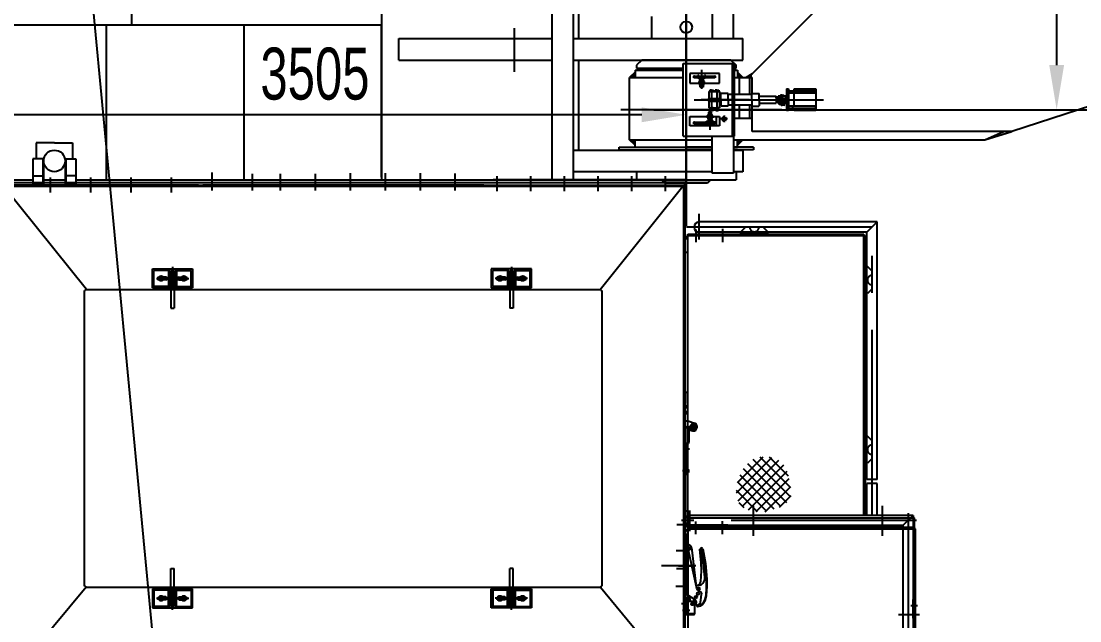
# Model space of a CAD drawing. Header units: millimetres. Extents: x 0 to 29400, y 0 to 20790.
# Drawn here: x 15838 to 20836, y 7816 to 10644 of the extents above; entities that cross this region are included whole.
import ezdxf

# ---------------------------------------------------------------- set-up
doc = ezdxf.new("R2010")
doc.units = ezdxf.units.MM
doc.header["$LTSCALE"] = 700
doc.linetypes.add('F', pattern=[0.75, 0.5, -0.25])
doc.linetypes.add('G', pattern=[2, 1.25, -0.25, 0.25, -0.25])
for name, color, linetype in [('01', 7, 'Continuous'), ('02', 1, 'Continuous'), ('04', 2, 'F'), ('05', 142, 'G'), ('08', 1, 'Continuous')]:
    doc.layers.add(name, color=color, linetype=linetype)
doc.styles.get("Standard").update_dxf_attribs({"font": 'FZYTK.TTF', "width": 0.707})
doc.dimstyles.new('INTE', dxfattribs={"dimscale": 70, "dimtxt": 3.5, "dimasz": 3, "dimexe": 3, "dimexo": 0, "dimgap": 1, "dimtad": 1, "dimdec": 0, "dimdsep": 46, "dimtxsty": 'Standard', "dimcen": 0, "dimclrd": 1, "dimclre": 1, "dimclrt": 3, "dimaunit": 1, "dimadec": 0, "dimazin": 0, "dimtfac": 1, "dimtdec": 0, "dimtmove": 0, "dimatfit": 0, "dimfxl": 1, "dimarcsym": 0})

# ---------------------------------------------------------------- blocks, each defined once
blk = doc.blocks.new('*U830')
at = {"layer": '01'}
for p, q in [((0, 10), (-9, 4.8)), ((-9, 4.8), (-9, 0)), ((-9, -4.8), (-9, 0)), ((9, 4.8), (0, 10)), ((9, 0), (9, 4.8)), ((9, 0), (9, -4.8)), ((0, -10), (-9, -4.8)), ((9, -4.8), (0, -10))]:
    blk.add_line(p, q, dxfattribs=at)
at = {"layer": '05'}
for p, q in [((-10.9, 0), (10.3, 0)), ((0, -11.8), (0, 11.4))]:
    blk.add_line(p, q, dxfattribs=at)
blk = doc.blocks.new('*U828')
at = {"layer": '01'}
for p, q in [((-8.4, 0), (-8.4, 8.9)), ((-8.4, 8.9), (0, 8.9)), ((-8.4, 5), (0, 5)), ((0, 8.9), (0, 0)), ((0, -8.9), (0, 0)), ((-8.4, 0), (-8.4, -8.9)), ((-8.4, -5), (0, -5)), ((-8.4, -8.9), (0, -8.9))]:
    blk.add_line(p, q, dxfattribs=at)
at = {"layer": '05'}
blk.add_line((-9.5, 0), (1.1, 0), dxfattribs=at)
blk = doc.blocks.new('*U829')
at = {"layer": '01'}
for p, q in [((-7.7, 2.6), (-7.7, 0)), ((0, 2.6), (-7.7, 2.6)), ((-7.7, 0), (0, 0)), ((0, 0), (-1.5, 2.6)), ((0, 2.6), (1.5, 0)), ((0, 2.6), (7.7, 2.6)), ((7.7, 0), (0, 0)), ((7.7, 2.6), (7.7, 0))]:
    blk.add_line(p, q, dxfattribs=at)
at = {"layer": '05'}
blk.add_line((0, 4.7), (0, -2.1), dxfattribs=at)
blk = doc.blocks.new('*U831')
at = {"layer": '01'}
for p, q in [((0, 5.5), (-5, 2.6)), ((-5, 2.6), (-5, 0)), ((-5, -2.6), (-5, 0)), ((5, 2.6), (0, 5.5)), ((5, 0), (5, 2.6)), ((5, 0), (5, -2.6)), ((0, -5.5), (-5, -2.6)), ((5, -2.6), (0, -5.5))]:
    blk.add_line(p, q, dxfattribs=at)
at = {"layer": '05'}
for p, q in [((-6.9, 0), (6.3, 0)), ((0, -7.3), (0, 6.9))]:
    blk.add_line(p, q, dxfattribs=at)
blk = doc.blocks.new('*D845')
at = {"layer": '08', "color": 1, "lineweight": -2}
for p, q in [((19736.4, 14137.2), (20936.2, 14137.2)), ((20726.2, 13927.2), (20726.2, 10436.7)), ((18825.2, 10226.7), (20936.2, 10226.7))]:
    blk.add_line(p, q, dxfattribs=at)
at = {"layer": '08', "color": 1}
for points in [[(20691.2, 13927.2), (20761.2, 13927.2), (20726.2, 14137.2)], [(20691.2, 10436.7), (20761.2, 10436.7), (20726.2, 10226.7)]]:
    blk.add_solid(points, dxfattribs=at)
at = {"layer": 'DEFPOINTS', "color": 0}
for p in [(19736.4, 14137.2), (18825.2, 10226.7), (20726.2, 10226.7)]:
    blk.add_point(p, dxfattribs=at)
at = {"layer": '08', "color": 3, "insert": (20533.7, 12513.1), "char_height": 245, "attachment_point": 5, "rotation": 90}
blk.add_mtext('3910', dxfattribs=at)
blk = doc.blocks.new('*D847')
at = {"layer": '08', "color": 1, "lineweight": -2}
for p, q in [((19345.3, 16881), (25222.2, 16881)), ((25012.2, 7693), (25012.2, 16671)), ((14962.6, 7483), (25222.2, 7483))]:
    blk.add_line(p, q, dxfattribs=at)
at = {"layer": '08', "color": 1}
for points in [[(24977.2, 16671), (25047.2, 16671), (25012.2, 16881)], [(24977.2, 7693), (25047.2, 7693), (25012.2, 7483)]]:
    blk.add_solid(points, dxfattribs=at)
at = {"layer": 'DEFPOINTS', "color": 0}
for p in [(19345.3, 16881), (25012.2, 16881), (14962.6, 7483)]:
    blk.add_point(p, dxfattribs=at)
at = {"layer": '08', "color": 3, "insert": (24783.7, 12182), "char_height": 245, "attachment_point": 5, "rotation": 90}
blk.add_mtext('{\\fArial|b0|i0|c204|p34;Внешняя сторона кузова\\Fisocp,intecad|c134;9398}', dxfattribs=at)
blk = doc.blocks.new('*D852')
at = {"layer": '08', "color": 1, "lineweight": -2}
for p, q in [((18977.6, 11384.1), (18977.6, 9992.7)), ((15472.6, 10365.4), (15472.6, 9992.7)), ((18767.6, 10202.7), (15682.6, 10202.7))]:
    blk.add_line(p, q, dxfattribs=at)
at = {"layer": '08', "color": 1}
for points in [[(15682.6, 10237.7), (15682.6, 10167.7), (15472.6, 10202.7)], [(18767.6, 10237.7), (18767.6, 10167.7), (18977.6, 10202.7)]]:
    blk.add_solid(points, dxfattribs=at)
at = {"layer": 'DEFPOINTS', "color": 0}
for p in [(18977.6, 11384.1), (15472.6, 10365.4), (15472.6, 10202.7)]:
    blk.add_point(p, dxfattribs=at)
at = {"layer": '08', "color": 3, "insert": (17225.1, 10395.2), "char_height": 245, "attachment_point": 5}
blk.add_mtext('3505', dxfattribs=at)
blk = doc.blocks.new('*D854')
at = {"layer": '08', "color": 1, "lineweight": -2}
for p, q in [((19030.9, 18159.3), (25718.1, 18159.3)), ((25508.1, 17949.3), (25508.1, 5239.7)), ((15649.9, 5029.7), (25718.1, 5029.7))]:
    blk.add_line(p, q, dxfattribs=at)
at = {"layer": '08', "color": 1}
for points in [[(25473.1, 17949.3), (25543.1, 17949.3), (25508.1, 18159.3)], [(25473.1, 5239.7), (25543.1, 5239.7), (25508.1, 5029.7)]]:
    blk.add_solid(points, dxfattribs=at)
at = {"layer": 'DEFPOINTS', "color": 0}
for p in [(19030.9, 18159.3), (15649.9, 5029.7), (25508.1, 5029.7)]:
    blk.add_point(p, dxfattribs=at)
at = {"layer": '08', "color": 3, "insert": (25315.6, 11594.5), "char_height": 245, "attachment_point": 5, "rotation": 90}
blk.add_mtext('13130', dxfattribs=at)
blk = doc.blocks.new('A$C78D047BC')
at = {"ltscale": 1.5}
for p, q in [((0, 33), (127, 33)), ((0, 33), (0, 22)), ((127, 33), (127, 22))]:
    blk.add_line(p, q, dxfattribs=at)
at = {"layer": '04', "color": 2, "linetype": 'F', "ltscale": 1.5}
for p, q in [((0, 28), (127, 28)), ((22, 0), (0, 22)), ((22, 0), (41.5, 0)), ((85.5, 0), (105, 0)), ((105, 0), (127, 22))]:
    blk.add_line(p, q, dxfattribs=at)
blk.add_arc((63.5, 0), 22, 0, 180, dxfattribs=at)

msp = doc.modelspace()

# ---------------------------------------------------------------- hatches: boundary and pattern name
at = {"layer": '01'}
for points in [[(18736.1, 10403.2), (18710.6, 10378.2), (18736.1, 10378.2)], [(19260.5, 10378.2), (19288.6, 10396.4), (19288.6, 10378.2)], [(20387.6, 10084.2), (20475.6, 10123.7), (20514.6, 10123.7)], [(18736.1, 10059.2), (18736.1, 10084.2), (18710.6, 10084.2)], [(19219.1, 10059.2), (19244.6, 10084.2), (19219.1, 10084.2)]]:
    msp.add_hatch(color=256, dxfattribs=at).paths.add_polyline_path(points)
at = {"layer": '01', "linetype": 'Continuous'}
for points in [[(19219.1, 10403.2), (19237.6, 10385.1), (19237.6, 10378.2), (19219.1, 10378.2)], [(19244.6, 10378.2), (19237.6, 10378.2), (19237.6, 10385.1)]]:
    msp.add_hatch(color=7, dxfattribs=at).paths.add_polyline_path(points)
at = {"layer": '02', "linetype": 'Continuous'}
h = msp.add_hatch(dxfattribs=at)
h.set_pattern_fill('ANSI37', color=1, scale=10, angle=90, style=0)
h.set_pattern_definition([(135, (20679.98, -2958.083), (-22.45064, -22.45064), []), (225, (20679.98, -2958.083), (22.45064, -22.45064), [])])
edge = h.paths.add_edge_path()
edge.add_spline(control_points=[(19338, 8327.1), (19298.1, 8332.3), (19174.4, 8348.5), (19243.1, 8619.4), (19444.5, 8582.2), (19465.4, 8475.8), (19484.8, 8382.1), (19414.3, 8349.6), (19370.2, 8334.7), (19347.1, 8329.2), (19338, 8327.1)], knot_values=[0, 0, 0, 0, 107.226623, 332.783515, 469.925804, 564.431844, 645.860592, 719.225168, 762.115824, 790.07632, 790.07632, 790.07632, 790.07632], degree=3, periodic=0)

# ---------------------------------------------------------------- linework, layer by layer
for p, q in [((18815.6, 10563), (18815.6, 10666.7)), ((17539, 10625), (17539, 9895)), ((18660.6, 10050.7), (18977.6, 10050.7)), ((19100.2, 10050.7), (18977.6, 10050.7)), ((19294.6, 10050.7), (19200.2, 10050.7)), ((19294.6, 10050.7), (19294.6, 10037.7)), ((18660.6, 10037.7), (18977.6, 10037.7)), ((19100.2, 10037.7), (18977.6, 10037.7)), ((19294.6, 10037.7), (19200.2, 10037.7)), ((16675.6, 9871), (15755.6, 9871)), ((18021.6, 9871), (16695.6, 9871)), ((18041.6, 9871), (18961.6, 9871)), ((18877.1, 9879.9), (18864.1, 9892.9)), ((18971.6, 9861), (18971.6, 8746)), ((19091.1, 9892.9), (19078.1, 9879.9)), ((18984.6, 9640), (19815.6, 9640)), ((18984.6, 9634), (19815.6, 9634)), ((18984.6, 9634), (19593.6, 9634)), ((19594.6, 9634), (19815.6, 9634)), ((19815.6, 9634), (19821.6, 9634)), ((19815.6, 9634), (19815.6, 8313)), ((19815.6, 8313), (19815.6, 9628)), ((19821.6, 9634), (19821.6, 8313)), ((16457.6, 9386.5), (16457.6, 9475.5)), ((16457.6, 9475.5), (16647.6, 9475.5)), ((16464.1, 9393), (16464.1, 9469)), ((16540.1, 9469), (16464.1, 9469)), ((16534.1, 9469), (16534.1, 9393)), ((16540.1, 9469), (16540.1, 9393)), ((16565.1, 9469), (16565.1, 9393)), ((16565.1, 9469), (16641.1, 9469)), ((16571.1, 9469), (16571.1, 9393)), ((16641.1, 9393), (16641.1, 9469)), ((16647.6, 9475.5), (16647.6, 9386.5)), ((18057.6, 9475.5), (18057.6, 9386.5)), ((18247.6, 9475.5), (18057.6, 9475.5)), ((18064.1, 9393), (18064.1, 9469)), ((18140.1, 9469), (18064.1, 9469)), ((18134.1, 9469), (18134.1, 9393)), ((18140.1, 9469), (18140.1, 9393)), ((18165.1, 9469), (18165.1, 9393)), ((18165.1, 9469), (18241.1, 9469)), ((18171.1, 9469), (18171.1, 9393)), ((18241.1, 9393), (18241.1, 9469)), ((18247.6, 9386.5), (18247.6, 9475.5)), ((16489, 9437.5), (16489.1, 9437.5)), ((16489, 9424.5), (16489.1, 9424.5)), ((16521.1, 9437.5), (16509.2, 9437.5)), ((16521.1, 9424.5), (16509.2, 9424.5)), ((16584.1, 9437.5), (16596, 9437.5)), ((16584.1, 9424.5), (16596, 9424.5)), ((16616.2, 9437.5), (16616.1, 9437.5)), ((16616.2, 9424.5), (16616.1, 9424.5)), ((18089, 9437.5), (18089.1, 9437.5)), ((18089, 9424.5), (18089.1, 9424.5)), ((18121.1, 9437.5), (18109.2, 9437.5)), ((18121.1, 9424.5), (18109.2, 9424.5)), ((18184.1, 9437.5), (18196, 9437.5)), ((18184.1, 9424.5), (18196, 9424.5)), ((18216.2, 9437.5), (18216.1, 9437.5)), ((18216.2, 9424.5), (18216.1, 9424.5)), ((16544.6, 9386.5), (16457.6, 9386.5)), ((16540.1, 9393), (16464.1, 9393)), ((16647.6, 9386.5), (16560.6, 9386.5)), ((16565.1, 9393), (16641.1, 9393)), ((18057.6, 9386.5), (18144.6, 9386.5)), ((18140.1, 9393), (18064.1, 9393)), ((18160.6, 9386.5), (18247.6, 9386.5)), ((18165.1, 9393), (18241.1, 9393)), ((19231.1, 8256), (19231.1, 8267)), ((19294.6, 8256), (19231.1, 8256)), ((19294.6, 8256), (19358.1, 8256)), ((19358.1, 8256), (19358.1, 8267)), ((19841.1, 8256), (19841.1, 8267)), ((19904.6, 8256), (19841.1, 8256)), ((19904.6, 8256), (19968.1, 8256)), ((19968.1, 8256), (19968.1, 8267)), ((16457.6, 7966.5), (16457.6, 7877.5)), ((16544.6, 7966.5), (16457.6, 7966.5)), ((16464.1, 7960), (16464.1, 7884)), ((16540.1, 7960), (16464.1, 7960)), ((16534.1, 7884), (16534.1, 7960)), ((16540.1, 7884), (16540.1, 7960)), ((16647.6, 7966.5), (16560.6, 7966.5)), ((16565.1, 7884), (16565.1, 7960)), ((16565.1, 7960), (16641.1, 7960)), ((16571.1, 7884), (16571.1, 7960)), ((16641.1, 7960), (16641.1, 7884)), ((16647.6, 7877.5), (16647.6, 7966.5)), ((18057.6, 7877.5), (18057.6, 7966.5)), ((18057.6, 7966.5), (18144.6, 7966.5)), ((18064.1, 7960), (18064.1, 7884)), ((18140.1, 7960), (18064.1, 7960)), ((18134.1, 7884), (18134.1, 7960)), ((18140.1, 7884), (18140.1, 7960)), ((18160.6, 7966.5), (18247.6, 7966.5)), ((18165.1, 7884), (18165.1, 7960)), ((18165.1, 7960), (18241.1, 7960)), ((18171.1, 7884), (18171.1, 7960)), ((18241.1, 7960), (18241.1, 7884)), ((18247.6, 7966.5), (18247.6, 7877.5)), ((16489, 7928.5), (16489.1, 7928.5)), ((16489, 7915.5), (16489.1, 7915.5)), ((16521.1, 7928.5), (16509.2, 7928.5)), ((16521.1, 7915.5), (16509.2, 7915.5)), ((16584.1, 7928.5), (16596, 7928.5)), ((16584.1, 7915.5), (16596, 7915.5)), ((16616.2, 7928.5), (16616.1, 7928.5)), ((16616.2, 7915.5), (16616.1, 7915.5)), ((18089, 7928.5), (18089.1, 7928.5)), ((18089, 7915.5), (18089.1, 7915.5)), ((18121.1, 7928.5), (18109.2, 7928.5)), ((18121.1, 7915.5), (18109.2, 7915.5)), ((18184.1, 7928.5), (18196, 7928.5)), ((18184.1, 7915.5), (18196, 7915.5)), ((18216.2, 7928.5), (18216.1, 7928.5)), ((18216.2, 7915.5), (18216.1, 7915.5)), ((16457.6, 7877.5), (16647.6, 7877.5)), ((16540.1, 7884), (16464.1, 7884)), ((16565.1, 7884), (16641.1, 7884)), ((18247.6, 7877.5), (18057.6, 7877.5)), ((18140.1, 7884), (18064.1, 7884)), ((18165.1, 7884), (18241.1, 7884))]:
    msp.add_line(p, q)
for centre, radius in [((18977.6, 10615.7), 27.5), ((16499.1, 9431), 12), ((16606.1, 9431), 12), ((18099.1, 9431), 12), ((18206.1, 9431), 12), ((16499.1, 7922), 12), ((16606.1, 7922), 12), ((18099.1, 7922), 12), ((18206.1, 7922), 12)]:
    msp.add_circle(centre, radius)
for centre, radius, start, end in [((18961.6, 9861), 10, 30, 90), ((16489.1, 9431), 6.5, 90, 270), ((16521.1, 9431), 6.5, 270, 90), ((16584.1, 9431), 6.5, 90, 270), ((16616.1, 9431), 6.5, 270, 90), ((18089.1, 9431), 6.5, 90, 270), ((18121.1, 9431), 6.5, 270, 90), ((18184.1, 9431), 6.5, 90, 270), ((18216.1, 9431), 6.5, 270, 90), ((16489.1, 7922), 6.5, 90, 270), ((16521.1, 7922), 6.5, 270, 90), ((16584.1, 7922), 6.5, 90, 270), ((16616.1, 7922), 6.5, 270, 90), ((18089.1, 7922), 6.5, 90, 270), ((18121.1, 7922), 6.5, 270, 90), ((18184.1, 7922), 6.5, 90, 270), ((18216.1, 7922), 6.5, 270, 90)]:
    msp.add_arc(centre, radius, start, end)
at = {"layer": '01'}
for p, q in [((16359, 13154.5), (16359, 10625)), ((17539, 11759.6), (17539, 10625)), ((16359, 11355), (16359, 10625)), ((18977.6, 10741), (18977.6, 10563)), ((18342.6, 10677), (18342.6, 9896)), ((18444.6, 10677), (18444.6, 9896)), ((18469.6, 10677), (18469.6, 10563)), ((19100.2, 10691.7), (19100.2, 10563)), ((19200.2, 10563), (19200.2, 10691.7)), ((16239, 10625), (16239, 9895)), ((16889, 10625), (16889, 9895)), ((17621.6, 10563), (18342.6, 10563)), ((17621.6, 10461), (17621.6, 10563)), ((18444.6, 10563), (19244.6, 10563)), ((19244.6, 10461), (19244.6, 10563)), ((17621.6, 10461), (18342.6, 10461)), ((18444.6, 10461), (19244.6, 10461)), ((18469.6, 10461), (18469.6, 10036)), ((18767.6, 10461), (18742.6, 10436)), ((19187.6, 10461), (18767.6, 10461)), ((18962.5, 10102.2), (18962.5, 10445.2)), ((18962.5, 10445.2), (19203.3, 10445.2)), ((19187.6, 10461), (19212.6, 10436)), ((19194.5, 10445.2), (19194.5, 10273.7)), ((18736.1, 10403.2), (18710.6, 10378.2)), ((18742.6, 10436), (18742.6, 10423)), ((18742.6, 10423), (18962.5, 10423)), ((18994, 10397.2), (18994, 10352.2)), ((19134, 10397.2), (18994, 10397.2)), ((19134, 10352.2), (19134, 10397.2)), ((19204.5, 10444.1), (19204.5, 10273.7)), ((19204.5, 10423), (19212.6, 10423)), ((19212.6, 10423), (19212.6, 10436)), ((19219.1, 10403.2), (19244.6, 10378.2)), ((19288.6, 10396.4), (19260.5, 10378.2)), ((18994, 10352.2), (19134, 10352.2)), ((19016, 10385.2), (19031.1, 10385.2)), ((19016, 10379.2), (19031.1, 10379.2)), ((19070.7, 10385.2), (19112, 10385.2)), ((19070.7, 10379.2), (19112, 10379.2)), ((19088.6, 10318.6), (19088.6, 10312.2)), ((19097.5, 10318.6), (19088.6, 10318.6)), ((19088.6, 10312.2), (19097.5, 10312.2)), ((19092.5, 10312.2), (19092.5, 10318.6)), ((19097.5, 10318.6), (19106.4, 10318.6)), ((19106.4, 10312.2), (19097.5, 10312.2)), ((19102.5, 10312.2), (19102.5, 10318.6)), ((19106.4, 10318.6), (19106.4, 10312.2)), ((19113.6, 10318.6), (19113.6, 10312.2)), ((19122.5, 10318.6), (19113.6, 10318.6)), ((19113.6, 10312.2), (19122.5, 10312.2)), ((19117.5, 10312.2), (19117.5, 10318.6)), ((19122.5, 10318.6), (19131.4, 10318.6)), ((19131.4, 10312.2), (19122.5, 10312.2)), ((19127.5, 10312.2), (19127.5, 10318.6)), ((19131.4, 10318.6), (19131.4, 10312.2)), ((19142.5, 10303.7), (19141.5, 10302.7)), ((19141.5, 10273.7), (19141.5, 10302.7)), ((19174.5, 10303.7), (19142.5, 10303.7)), ((19175.5, 10302.7), (19174.5, 10303.7)), ((19175.5, 10273.7), (19175.5, 10302.7)), ((19194.5, 10298.2), (19175.5, 10298.2)), ((19287.5, 10298.2), (19251.5, 10298.2)), ((19287.5, 10302.7), (19288.5, 10303.7)), ((19287.5, 10273.7), (19287.5, 10302.7)), ((19288.5, 10303.7), (19320.5, 10303.7)), ((19320.5, 10303.7), (19321.5, 10302.7)), ((19321.5, 10273.7), (19321.5, 10302.7)), ((19430.5, 10295.7), (19424.8, 10295.7)), ((19430.5, 10295.7), (19436.3, 10295.7)), ((19451, 10324.7), (19461, 10324.7)), ((19589.7, 10314.7), (19461, 10314.7)), ((19589.7, 10304.7), (19461, 10304.7)), ((19481, 10304.7), (19481, 10314.7)), ((19487.5, 10314.7), (19487.5, 10324.7)), ((19487.5, 10324.7), (19589.7, 10324.7)), ((19487.5, 10242.7), (19487.5, 10304.7)), ((19589.7, 10324.7), (19589.7, 10222.7)), ((19589.7, 10304.7), (19589.7, 10314.7)), ((19084.5, 10267.2), (19084.5, 10280.2)), ((19141.5, 10273.7), (19141.5, 10244.7)), ((19142.5, 10243.7), (19141.5, 10244.7)), ((19175.5, 10244.7), (19174.5, 10243.7)), ((19175.5, 10273.7), (19175.5, 10244.7)), ((19175.5, 10249.2), (19194.5, 10249.2)), ((19194.5, 10273.7), (19194.5, 10102.2)), ((19204.5, 10273.7), (19204.5, 10102.2)), ((19251.5, 10249.2), (19287.5, 10249.2)), ((19287.5, 10273.7), (19287.5, 10244.7)), ((19287.5, 10244.7), (19288.5, 10243.7)), ((19320.5, 10243.7), (19321.5, 10244.7)), ((19321.5, 10273.7), (19321.5, 10244.7)), ((19401.5, 10281.7), (19401.5, 10289.7)), ((19411.5, 10290.7), (19412, 10291.2)), ((19449.5, 10290.7), (19411.5, 10290.7)), ((19411.5, 10281.7), (19411.5, 10290.7)), ((19411.5, 10281.7), (19449.5, 10281.7)), ((19412, 10281.2), (19411.5, 10281.7)), ((19412, 10266.2), (19411.5, 10265.7)), ((19411.5, 10265.7), (19449.5, 10265.7)), ((19411.5, 10265.7), (19411.5, 10256.7)), ((19449.5, 10256.7), (19411.5, 10256.7)), ((19411.5, 10256.7), (19412, 10256.2)), ((19412, 10291.2), (19430.5, 10291.2)), ((19430.5, 10281.2), (19412, 10281.2)), ((19430.5, 10266.2), (19412, 10266.2)), ((19412, 10256.2), (19430.5, 10256.2)), ((19420.5, 10293.2), (19420.5, 10291.2)), ((19430.5, 10293.2), (19420.5, 10293.2)), ((19420.5, 10291.2), (19430.5, 10291.2)), ((19420.5, 10256.2), (19430.5, 10256.2)), ((19420.5, 10254.2), (19420.5, 10256.2)), ((19430.5, 10254.2), (19420.5, 10254.2)), ((19424.8, 10293.2), (19430.5, 10293.2)), ((19425.5, 10281.2), (19425.5, 10280.2)), ((19425.5, 10267.2), (19425.5, 10266.2)), ((19425.5, 10254.2), (19425.5, 10249.7)), ((19425.5, 10249.7), (19426.4, 10248.2)), ((19426.4, 10248.2), (19430.5, 10248.2)), ((19430.5, 10293.2), (19440.5, 10293.2)), ((19436.2, 10293.2), (19430.5, 10293.2)), ((19449, 10291.2), (19430.5, 10291.2)), ((19430.5, 10281.2), (19449, 10281.2)), ((19430.5, 10266.2), (19449, 10266.2)), ((19449, 10256.2), (19430.5, 10256.2)), ((19440.5, 10256.2), (19430.5, 10256.2)), ((19430.5, 10254.2), (19440.5, 10254.2)), ((19434.7, 10248.2), (19430.5, 10248.2)), ((19435.5, 10249.7), (19434.7, 10248.2)), ((19435.5, 10281.2), (19435.5, 10280.2)), ((19435.5, 10267.2), (19435.5, 10266.2)), ((19435.5, 10254.2), (19435.5, 10249.7)), ((19440.5, 10293.2), (19440.5, 10291.2)), ((19440.5, 10254.2), (19440.5, 10256.2)), ((19446.5, 10267.2), (19446.5, 10280.2)), ((19449.5, 10290.7), (19449, 10291.2)), ((19449, 10281.2), (19449.5, 10281.7)), ((19449, 10266.2), (19449.5, 10265.7)), ((19449.5, 10256.7), (19449, 10256.2)), ((19449.5, 10281.7), (19449.5, 10290.7)), ((19449.5, 10265.7), (19449.5, 10256.7)), ((18994, 10150.2), (18994, 10195.2)), ((18994, 10195.2), (19134, 10195.2)), ((19092.5, 10224.2), (19092.5, 10222.2)), ((19092.5, 10222.2), (19097.5, 10222.2)), ((19102.5, 10222.2), (19097.5, 10222.2)), ((19102.5, 10224.2), (19102.5, 10222.2)), ((19117.5, 10224.2), (19117.5, 10222.2)), ((19117.5, 10222.2), (19122.5, 10222.2)), ((19120.8, 10150.2), (19120.8, 10195.2)), ((19127.5, 10222.2), (19122.5, 10222.2)), ((19127.5, 10224.2), (19127.5, 10222.2)), ((19134, 10195.2), (19134, 10150.2)), ((19174.5, 10243.7), (19142.5, 10243.7)), ((19288.5, 10243.7), (19320.5, 10243.7)), ((19461, 10222.7), (19451, 10222.7)), ((19589.7, 10242.7), (19461, 10242.7)), ((19589.7, 10232.7), (19461, 10232.7)), ((19461, 10222.7), (19461, 10222.7)), ((19481, 10232.7), (19481, 10242.7)), ((19487.5, 10222.7), (19487.5, 10232.7)), ((19589.7, 10222.7), (19487.5, 10222.7)), ((19589.7, 10232.7), (19589.7, 10242.7)), ((19134, 10150.2), (18994, 10150.2)), ((19016, 10168.2), (19069.9, 10168.2)), ((19016, 10162.2), (19070, 10162.2)), ((19109.5, 10162.2), (19112, 10162.2)), ((19109.6, 10168.2), (19112, 10168.2)), ((18962.5, 10102.2), (19204.5, 10102.2)), ((19100.2, 9926.7), (19100.2, 10102.2)), ((19200.2, 10102.2), (19200.2, 9926.7)), ((20387.6, 10084.2), (20514.6, 10123.7)), ((20387.6, 10084.2), (20475.6, 10123.7)), ((18736.1, 10059.2), (18710.6, 10084.2)), ((19219.1, 10059.2), (19244.6, 10084.2)), ((15944, 9995), (15894, 9995)), ((16046, 9995), (16096, 9995)), ((18444.6, 10036), (19100.2, 10036)), ((19200.2, 10036), (19244.6, 10036)), ((19244.6, 10036), (19244.6, 9934)), ((15894, 9915), (15944, 9915)), ((16096, 9915), (16046, 9915)), ((19100.2, 9934), (18444.6, 9934)), ((18742.6, 9896), (19212.6, 9896)), ((18743, 9934), (18743, 9896)), ((18864.1, 9892.9), (18864.1, 9896)), ((19091.1, 9892.9), (19091.1, 9896)), ((19200.2, 9926.7), (19100.2, 9926.7)), ((19244.6, 9934), (19200.2, 9934)), ((19212.6, 9934), (19212.6, 9896)), ((15733.6, 9871), (18971.6, 9871)), ((15745.6, 9883), (18971.6, 9883)), ((16146.1, 9379), (15755.6, 9866)), ((15894, 9875), (15944, 9875)), ((16096, 9875), (16046, 9875)), ((18571.1, 9379), (18961.6, 9866)), ((19091.1, 9892.9), (18864.1, 9892.9)), ((19078.1, 9879.9), (18877.1, 9879.9)), ((18971.6, 9883), (18971.6, 7929)), ((18983.6, 9608), (18983.6, 9554)), ((19815.6, 9634), (19815.6, 9640)), ((16490.1, 9435.8), (16499.1, 9441)), ((16490.1, 9431), (16490.1, 9435.8)), ((16490.1, 9431), (16490.1, 9426.2)), ((16490.1, 9426.2), (16499.1, 9421)), ((16499.1, 9441), (16508.1, 9435.8)), ((16499.1, 9421), (16508.1, 9426.2)), ((16508.1, 9435.8), (16508.1, 9431)), ((16508.1, 9426.2), (16508.1, 9431)), ((16606.1, 9441), (16597.1, 9435.8)), ((16597.1, 9435.8), (16597.1, 9431)), ((16597.1, 9426.2), (16597.1, 9431)), ((16606.1, 9421), (16597.1, 9426.2)), ((16615.1, 9435.8), (16606.1, 9441)), ((16615.1, 9426.2), (16606.1, 9421)), ((16615.1, 9431), (16615.1, 9435.8)), ((16615.1, 9431), (16615.1, 9426.2)), ((18090.1, 9435.8), (18099.1, 9441)), ((18090.1, 9431), (18090.1, 9435.8)), ((18090.1, 9431), (18090.1, 9426.2)), ((18090.1, 9426.2), (18099.1, 9421)), ((18099.1, 9441), (18108.1, 9435.8)), ((18099.1, 9421), (18108.1, 9426.2)), ((18108.1, 9435.8), (18108.1, 9431)), ((18108.1, 9426.2), (18108.1, 9431)), ((18206.1, 9441), (18197.1, 9435.8)), ((18197.1, 9435.8), (18197.1, 9431)), ((18197.1, 9426.2), (18197.1, 9431)), ((18206.1, 9421), (18197.1, 9426.2)), ((18215.1, 9435.8), (18206.1, 9441)), ((18215.1, 9426.2), (18206.1, 9421)), ((18215.1, 9431), (18215.1, 9435.8)), ((18215.1, 9431), (18215.1, 9426.2)), ((16142.6, 9374), (16137.6, 9374)), ((16142.6, 9374), (16142.6, 9379)), ((18574.6, 9374), (18574.6, 9379)), ((18574.6, 9374), (18579.6, 9374)), ((18983.6, 8841), (18983.6, 8895)), ((18971.6, 8759.3), (18971.6, 8736.5)), ((18971.6, 8759.3), (18985.3, 8759.3)), ((18983.6, 8783), (18983.6, 8729)), ((18985.3, 8759.3), (19016.7, 8748.2)), ((18971.6, 8736.5), (18985.3, 8721.3)), ((18972.3, 8724.5), (18972.3, 7944.1)), ((18985.3, 8721.3), (18990.3, 8721.3)), ((18985.3, 8660.3), (18985.3, 8710.3)), ((18991.1, 8720.5), (18990.3, 8721.3)), ((18991.3, 8660.3), (18991.3, 8710.3)), ((19001.3, 8711.3), (18996, 8716.1)), ((18997.3, 8722.3), (18998.9, 8722.3)), ((19010.3, 8711.3), (19001.3, 8711.3)), ((18978, 8648.9), (18984, 8656.5)), ((18982.7, 8645.2), (18988.7, 8652.8)), ((18975.3, 8636.4), (18972.3, 8636.4)), ((18981.3, 8507.4), (18981.3, 8641.4)), ((18975.3, 8512.4), (18972.3, 8512.4)), ((18975.3, 8507.4), (18975.3, 8510.4)), ((18975.3, 8507.4), (18981.3, 8507.4)), ((18988.7, 8530.6), (18983.4, 8530.6)), ((18983.4, 8530.6), (18983.4, 8523.4)), ((18983.4, 8527.4), (18988.7, 8527.4)), ((18983.4, 8519.4), (18988.7, 8519.4)), ((18988.7, 8516.2), (18983.4, 8516.2)), ((18988.7, 8523.4), (18988.7, 8530.6)), ((18988.7, 8523.4), (18988.7, 8516.2)), ((18983.6, 8335.4), (18983.6, 8280)), ((18984.6, 8301), (18984.6, 8250)), ((18984.6, 8301), (20054.6, 8301)), ((20054.6, 7561), (20054.6, 8301)), ((18933.8, 8270.3), (18972.3, 8270.3)), ((20054.6, 8256), (18984.6, 8256)), ((18984.6, 8250), (20054.6, 8250)), ((18984.6, 8250), (18984.6, 7561)), ((20060.6, 8250), (20054.6, 8250)), ((20060.6, 7612), (20060.6, 8250)), ((18983.6, 8170.6), (18983.6, 8226.6)), ((18972.3, 8001.2), (18972.3, 8110.9)), ((18940.8, 8075.8), (19005, 8075.8)), ((16144.8, 7974), (15847.6, 7617)), ((16142.6, 7979), (16137.6, 7979)), ((16142.6, 7979.1), (16142.6, 7974)), ((18572.4, 7974), (18869.6, 7617)), ((18574.6, 7979), (18574.6, 7974)), ((18574.6, 7979), (18579.6, 7979)), ((16490.1, 7926.8), (16499.1, 7932)), ((16490.1, 7922), (16490.1, 7926.8)), ((16490.1, 7922), (16490.1, 7917.2)), ((16490.1, 7917.2), (16499.1, 7912)), ((16499.1, 7932), (16508.1, 7926.8)), ((16499.1, 7912), (16508.1, 7917.2)), ((16508.1, 7926.8), (16508.1, 7922)), ((16508.1, 7917.2), (16508.1, 7922)), ((16606.1, 7932), (16597.1, 7926.8)), ((16597.1, 7926.8), (16597.1, 7922)), ((16597.1, 7917.2), (16597.1, 7922)), ((16606.1, 7912), (16597.1, 7917.2)), ((16615.1, 7926.8), (16606.1, 7932)), ((16615.1, 7917.2), (16606.1, 7912)), ((16615.1, 7922), (16615.1, 7926.8)), ((16615.1, 7922), (16615.1, 7917.2)), ((18090.1, 7926.8), (18099.1, 7932)), ((18090.1, 7922), (18090.1, 7926.8)), ((18090.1, 7922), (18090.1, 7917.2)), ((18090.1, 7917.2), (18099.1, 7912)), ((18099.1, 7932), (18108.1, 7926.8)), ((18099.1, 7912), (18108.1, 7917.2)), ((18108.1, 7926.8), (18108.1, 7922)), ((18108.1, 7917.2), (18108.1, 7922)), ((18206.1, 7932), (18197.1, 7926.8)), ((18197.1, 7926.8), (18197.1, 7922)), ((18197.1, 7917.2), (18197.1, 7922)), ((18206.1, 7912), (18197.1, 7917.2)), ((18215.1, 7926.8), (18206.1, 7932)), ((18215.1, 7917.2), (18206.1, 7912)), ((18215.1, 7922), (18215.1, 7926.8)), ((18215.1, 7922), (18215.1, 7917.2)), ((18971.6, 7929), (18971.6, 6255)), ((18971.6, 7493), (18971.6, 7911.5)), ((18995.2, 7921.9), (18996.8, 7929.5)), ((20048.6, 7828), (20048.6, 7917)), ((20054.6, 7828), (20054.6, 7917)), ((19043.5, 7895.6), (19029.5, 7888.7)), ((19054.7, 7893.1), (19043.3, 7885.8))]:
    msp.add_line(p, q, dxfattribs=at)
at = {"layer": '01', "color": 7, "linetype": 'Continuous'}
for p, q in [((24078.7, 11280.3), (20514.6, 10123.7)), ((19288.6, 10396.4), (20052.5, 11160.3)), ((17539, 10625), (13755, 10625)), ((16359, 10625), (15504, 10625)), ((17539, 10625), (16359, 10625)), ((17539, 9908), (17539, 10625)), ((18736.1, 10412.7), (18962.5, 10412.7)), ((18736.1, 10412.7), (18736.1, 10378.2)), ((19204.5, 10412.7), (19219.1, 10412.7)), ((19219.1, 10412.7), (19219.1, 10378.2)), ((18710.6, 10226.7), (18710.6, 10378.2)), ((18710.6, 10378.2), (18962.5, 10378.2)), ((19038, 10356.2), (19038, 10359.6)), ((19038, 10359.6), (19050.9, 10359.6)), ((19038, 10356.2), (19063.7, 10356.2)), ((19038, 10352.2), (19038, 10348.6)), ((19038, 10348.6), (19050.9, 10348.6)), ((19038.7, 10385.2), (19063.1, 10385.2)), ((19038.7, 10379.2), (19063.1, 10379.2)), ((19041.9, 10359.6), (19041.9, 10379.2)), ((19059.9, 10366.2), (19041.9, 10366.2)), ((19041.9, 10342.2), (19041.9, 10348.6)), ((19063.7, 10359.6), (19050.9, 10359.6)), ((19063.7, 10348.6), (19050.9, 10348.6)), ((19059.9, 10366.2), (19059.9, 10379.2)), ((19059.9, 10366.2), (19059.9, 10359.6)), ((19059.9, 10348.6), (19059.9, 10342.2)), ((19063.7, 10356.2), (19063.7, 10359.6)), ((19063.7, 10352.2), (19063.7, 10348.6)), ((19204.5, 10378.2), (19288.6, 10378.2)), ((19228.6, 10298.2), (19228.6, 10378.2)), ((19278.6, 10298.2), (19278.6, 10378.2)), ((19288.6, 10303.7), (19288.6, 10378.2)), ((19059.9, 10342.2), (19041.9, 10342.2)), ((19041.9, 10342.2), (19059.9, 10342.2)), ((19043.9, 10332.2), (19043.9, 10342.2)), ((19057.9, 10332.2), (19043.9, 10332.2)), ((19057.9, 10342.2), (19057.9, 10332.2)), ((19085, 10312.2), (19135, 10312.2)), ((19085, 10312.2), (19085, 10280.2)), ((19135, 10312.2), (19135, 10280.2)), ((19251.5, 10298.2), (19204.5, 10298.2)), ((19451, 10324.7), (19451, 10222.7)), ((19461, 10324.7), (19461, 10222.7)), ((19084.5, 10280.2), (19140, 10280.2)), ((19084.5, 10267.2), (19140, 10267.2)), ((19085, 10267.2), (19085, 10235.2)), ((19135, 10267.2), (19135, 10235.2)), ((19141.5, 10281.7), (19141.5, 10286.2)), ((19141.5, 10261.2), (19141.5, 10265.7)), ((19204.5, 10249.2), (19251.5, 10249.2)), ((19228.6, 10186.2), (19228.6, 10249.2)), ((19278.6, 10186.2), (19278.6, 10249.2)), ((19321.5, 10289.7), (19401.5, 10289.7)), ((19321.5, 10257.7), (19401.5, 10257.7)), ((19401.5, 10265.7), (19401.5, 10257.7)), ((19403, 10280.2), (19446.5, 10280.2)), ((19403, 10267.2), (19446.5, 10267.2)), ((19425.5, 10253.7), (19422, 10253.7)), ((19425.5, 10250.7), (19422, 10250.7)), ((19422.7, 10252.2), (19425.5, 10252.2)), ((19425.5, 10249.7), (19435.5, 10249.7)), ((19435.5, 10253.7), (19441.6, 10253.7)), ((19441.6, 10252.2), (19435.5, 10252.2)), ((19435.5, 10252.2), (19442.5, 10249.5)), ((19435.5, 10250.6), (19442, 10248.1)), ((19441.6, 10253.7), (19441.6, 10252.2)), ((19442, 10248.1), (19442.5, 10249.5)), ((18710.6, 10084.2), (18710.6, 10243.7)), ((19076.9, 10198.8), (19089.8, 10198.8)), ((19076.9, 10195.2), (19076.9, 10198.8)), ((19098.8, 10205.2), (19080.8, 10205.2)), ((19080.8, 10205.2), (19098.8, 10205.2)), ((19080.8, 10205.2), (19080.8, 10198.8)), ((19082.8, 10215.2), (19082.8, 10205.2)), ((19096.8, 10215.2), (19082.8, 10215.2)), ((19085, 10235.2), (19135, 10235.2)), ((19102.6, 10198.8), (19089.8, 10198.8)), ((19096.8, 10205.2), (19096.8, 10215.2)), ((19098.8, 10198.8), (19098.8, 10205.2)), ((19102.6, 10195.2), (19102.6, 10198.8)), ((19288.6, 10123.7), (19288.6, 10243.7)), ((19076.9, 10191.2), (19102.6, 10191.2)), ((19076.9, 10191.2), (19076.9, 10187.9)), ((19076.9, 10187.9), (19089.8, 10187.9)), ((19077.5, 10162.2), (19102, 10162.2)), ((19077.6, 10168.2), (19101.9, 10168.2)), ((19080.8, 10187.9), (19080.8, 10168.2)), ((19098.8, 10181.2), (19080.8, 10181.2)), ((19102.6, 10187.9), (19089.8, 10187.9)), ((19098.8, 10181.2), (19098.8, 10187.9)), ((19098.8, 10181.2), (19098.8, 10168.2)), ((19102.6, 10191.2), (19102.6, 10187.9)), ((19204.5, 10186.2), (19288.6, 10186.2)), ((20514.6, 10123.7), (19288.6, 10123.7)), ((15995, 10071), (15909, 10071)), ((15909, 10071), (15909, 9995)), ((15995, 10071), (16081, 10071)), ((16081, 10071), (16081, 9995)), ((18660.6, 10037.7), (18660.6, 10050.7)), ((18710.6, 10084.2), (19100.2, 10084.2)), ((18736.1, 10050.7), (18736.1, 10084.2)), ((18736.1, 10050.7), (19100.2, 10050.7)), ((19200.2, 10084.2), (20387.6, 10084.2)), ((19200.2, 10050.7), (19219.1, 10050.7)), ((19219.1, 10050.7), (19219.1, 10084.2)), ((15894, 9995), (15894, 9875)), ((15941, 9995), (15941, 9875)), ((15944, 9995), (15944, 9875)), ((16046, 9995), (16046, 9875)), ((16049, 9995), (16049, 9875)), ((16096, 9995), (16096, 9875)), ((15894, 9895), (13755, 9895)), ((16046, 9895), (15944, 9895)), ((16096, 9896), (18742.6, 9896)), ((17539, 9895), (16096, 9895)), ((18971.6, 9896), (18066.4, 9896)), ((15755.6, 9866), (18961.6, 9866)), ((16675.6, 9866), (15755.6, 9866)), ((16675.6, 9866), (15755.6, 9866)), ((18021.6, 9866), (16695.6, 9866)), ((18021.6, 9866), (16695.6, 9866)), ((18041.6, 9866), (18961.6, 9866)), ((18971.6, 9866), (18041.6, 9866)), ((18961.6, 9871), (18961.6, 9866)), ((18961.6, 9866), (18971.6, 9866)), ((18966.6, 7605), (18966.6, 9866)), ((19878.6, 9697), (19038.6, 9697)), ((19878.6, 9697), (19830.6, 9649)), ((19878.6, 8483), (19878.6, 9697)), ((19830.6, 9649), (19038.6, 9649)), ((19830.6, 8483), (19830.6, 9649)), ((18971.6, 9608), (18971.6, 9554)), ((18984.6, 8313), (18984.6, 9640)), ((18971.6, 9554), (18983.6, 9554)), ((16544.6, 9469), (16552.6, 9469)), ((16544.6, 9469), (16544.6, 9290)), ((16560.6, 9469), (16552.6, 9469)), ((16560.6, 9469), (16560.6, 9290)), ((18144.6, 9469), (18152.6, 9469)), ((18144.6, 9469), (18144.6, 9290)), ((18160.6, 9469), (18152.6, 9469)), ((18160.6, 9469), (18160.6, 9290)), ((16477.1, 9431), (16629.7, 9431)), ((18228.1, 9431), (18075.5, 9431)), ((16137.6, 7979), (16137.6, 9374)), ((16142.6, 9379), (18574.6, 9379)), ((16560.6, 9386.5), (16544.6, 9386.5)), ((16544.6, 9380), (16560.6, 9380)), ((18144.6, 9386.5), (18160.6, 9386.5)), ((18160.6, 9380), (18144.6, 9380)), ((18579.6, 9374), (18579.6, 7979)), ((16544.6, 9290), (16560.6, 9290)), ((18160.6, 9290), (18144.6, 9290)), ((18971.6, 8841), (18971.6, 8895)), ((18971.6, 8895), (18983.6, 8895)), ((18971.6, 8783), (18971.6, 8729)), ((18971.6, 8729), (18983.6, 8729)), ((18997.3, 8716.3), (19003, 8716.3)), ((18998.9, 8722.3), (19003, 8716.3)), ((19003, 8716.3), (19010.3, 8716.3)), ((18975.3, 8507.4), (18975.3, 8641.4)), ((18983.4, 8529.6), (18981.3, 8529.6)), ((18981.3, 8523.4), (18983.4, 8524.6)), ((18983.4, 8523.4), (18981.3, 8522.2)), ((18983.4, 8517.3), (18981.3, 8517.3)), ((18983.4, 8529.6), (18983.4, 8523.4)), ((18983.4, 8523.4), (18983.4, 8529.6)), ((18983.4, 8517.3), (18983.4, 8523.4)), ((18983.4, 8523.4), (18983.4, 8517.3)), ((18983.4, 8516.2), (18983.4, 8523.4)), ((19878.6, 8483), (19830.6, 8483)), ((19830.6, 8313), (19830.6, 8463)), ((19878.6, 8463), (19830.6, 8463)), ((19878.6, 8313), (19878.6, 8463)), ((18971.6, 8279.4), (18971.6, 8335.4)), ((18971.6, 8335.4), (18983.6, 8335.4)), ((20048.6, 8313), (18994.6, 8313)), ((20048.6, 8313), (20000.6, 8265)), ((20048.6, 8313), (20048.6, 7536)), ((20000.6, 8265), (18994.6, 8265)), ((18995.6, 8268), (19174.6, 8268)), ((19174.6, 8256), (19174.6, 8268)), ((20000.6, 8265), (20000.6, 7536)), ((18971.6, 8226.6), (18971.6, 8170.6)), ((18963.8, 8147.9), (18972.3, 8147.9)), ((18971.6, 8170.6), (18983.6, 8170.6)), ((18972.4, 8184.6), (18996.9, 8170.5)), ((18981.4, 7962.1), (18981.4, 8171.1)), ((18981.4, 8171.1), (19025.3, 7978)), ((19002.3, 8161.1), (19022.4, 7990.4)), ((19047.8, 8089.8), (19042.6, 8153.9)), ((19057.8, 8090.5), (19046, 8152.9)), ((19052.4, 8155.6), (19061.9, 8107.5)), ((19055.4, 8155.5), (19068.3, 8086.3)), ((18963.8, 8143.4), (18972.3, 8143.4)), ((19061.9, 8107.5), (19066.2, 8074.3)), ((16544.6, 7884), (16544.6, 8063)), ((16544.6, 8063), (16560.6, 8063)), ((16560.6, 7884), (16560.6, 8063)), ((18144.6, 7884), (18144.6, 8063)), ((18160.6, 8063), (18144.6, 8063)), ((18160.6, 7884), (18160.6, 8063)), ((19046.2, 8001.6), (19049.8, 8052)), ((19049.8, 8052), (19047.8, 8089.8)), ((19065.4, 8021.6), (19057.8, 8090.5)), ((19066.2, 8074.3), (19072.4, 8014.3)), ((19068.3, 8086.3), (19075, 8012.3)), ((19072.4, 8014.3), (19072, 7969.8)), ((19075, 8012.3), (19075.2, 7977.6)), ((16142.6, 7974), (18574.6, 7974)), ((16544.6, 7972.9), (16560.6, 7972.9)), ((16560.6, 7966.5), (16544.6, 7966.5)), ((18160.6, 7972.9), (18144.6, 7972.9)), ((18144.6, 7966.5), (18160.6, 7966.5)), ((19072, 7969.8), (19069.9, 7937.1)), ((19075.2, 7977.6), (19071.8, 7933.6)), ((16477.1, 7922), (16629.7, 7922)), ((18228.1, 7922), (18075.5, 7922)), ((18966.6, 7605), (18966.6, 7911.5)), ((18971.6, 7907.9), (19018.9, 7907.9)), ((18971.6, 7845.1), (18971.6, 7907.9)), ((18972.3, 7944), (19016.1, 7918.1)), ((18980.9, 7849.8), (18980.9, 7907.9)), ((19018.9, 7855.1), (19018.9, 7907.9)), ((19043.5, 7895.6), (19047, 7913.4)), ((19047, 7913.4), (19050.3, 7941.7)), ((19056.1, 7899.5), (19048.8, 7890.6)), ((19066, 7910.8), (19054.7, 7893.1)), ((19064.8, 7915.7), (19056.1, 7899.5)), ((19069.9, 7937.1), (19064.8, 7915.7)), ((19071.8, 7933.6), (19066, 7910.8)), ((20054.6, 7917), (20048.6, 7917)), ((16544.6, 7884), (16552.6, 7884)), ((16560.6, 7884), (16552.6, 7884)), ((18144.6, 7884), (18152.6, 7884)), ((18160.6, 7884), (18152.6, 7884)), ((18971.6, 7849.8), (19013.8, 7849.8)), ((19037.2, 7883.4), (19030.7, 7883)), ((19043.3, 7885.8), (19037.2, 7883.4)), ((19048.8, 7890.6), (19043.3, 7885.8)), ((18971.6, 7845.1), (19008.9, 7845.1)), ((20054.6, 7828), (20048.6, 7828))]:
    msp.add_line(p, q, dxfattribs=at)
for centre, radius in [((19420.7, 10252.2), 2), ((19420.7, 10252.2), 1.16), ((15995, 9985), 51), ((19010.3, 8730.3), 14), ((19010.3, 8730.3), 8), ((18992.7, 8156.4), 5.25), ((19033.8, 7944.5), 5.81), ((19036.1, 7968.3), 5.51), ((18986.6, 7921.5), 5.1), ((19006, 7895.6), 5.75), ((19024.4, 7927.9), 5.64)]:
    msp.add_circle(centre, radius, dxfattribs=at)
at = {"layer": '01'}
for centre, radius, start, end in [((19016, 10382.2), 3, 90, 270), ((19112, 10382.2), 3, 270, 90), ((19424.8, 10294.5), 1.25, 92.3977, 270), ((19436.3, 10294.5), 1.25, 267.6015, 89.9997), ((19403, 10281.7), 1.5, 180, 270), ((19016, 10165.2), 3, 90, 270), ((19112, 10165.2), 3, 270, 90), ((18997.6, 9608), 26, 120, 180), ((18997.6, 8841), 26, 180, 240), ((18997.6, 8783), 26, 120, 180), ((18997.3, 8710.3), 12, 121.1145, 180), ((18997.3, 8710.3), 6, 102.8524, 180), ((18987.3, 8641.4), 12, 141.4722, 180), ((18979.3, 8660.3), 6, 321.4722, 0), ((18979.3, 8660.3), 12, 321.4722, 0), ((18987.3, 8641.4), 6, 141.4722, 180), ((18994.6, 8289), 24, 90, 270), ((18993.9, 8278.9), 22.3, 178.7414, 245.4277), ((18993.9, 8227.1), 22.3, 114.5723, 181.2586), ((18995.6, 8280), 12, 180, 203.5565), ((18995.6, 8226), 12, 156.4435, 180), ((18971.6, 8150), 32.6, 19.8041, 38.9653), ((18952.8, 7965.2), 28.7, 312.583, 353.9131), ((19050, 7978), 24.7, 180.0207, 258.0056), ((19039.5, 7944.1), 11.1, 347.3839, 61.4651), ((18986.6, 7921.5), 8.63, 166.5931, 2.4155), ((18997.2, 7903.6), 22.2, 11.2933, 54.2152), ((19009.4, 7902.8), 16.7, 339.9859, 66.328), ((19028.5, 7893.6), 4.87, 134.9742, 285.8082), ((19012.6, 7856), 6.34, 280.7602, 359.178), ((19030.8, 7886), 3, 116.0833, 278.6026)]:
    msp.add_arc(centre, radius, start, end, dxfattribs=at)
at = {"layer": '01', "color": 7, "linetype": 'Continuous'}
for centre, radius, start, end in [((19140, 10281.7), 1.5, 270, 0), ((19140, 10265.7), 1.5, 0, 90), ((19403, 10265.7), 1.5, 90, 180), ((19038.6, 9673), 24, 90, 270), ((19010.3, 8730.3), 19, 270, 70.5148), ((18997.3, 8710.3), 12, 90, 121.1145), ((18997.3, 8710.3), 6, 90, 102.8524), ((18995.6, 8280), 12, 203.5565, 270), ((18995.6, 8280), 24, 242.7204, 270), ((18896.7, 8124.7), 96.5, 28.6771, 38.3292), ((19049.3, 8152.8), 6.65, 23.2919, 171.685), ((19049.1, 8154.5), 3.46, 3.3305, 206.7613), ((19027.4, 8002.7), 18.9, 259.3715, 356.7294), ((19036.9, 8015.9), 29, 311.3195, 11.2134), ((19033.7, 8009.2), 27, 248.7287, 326.0173), ((19008.9, 7855.1), 10, 270, 0)]:
    msp.add_arc(centre, radius, start, end, dxfattribs=at)
for points, knots in [([(18976.1, 7941.7), (18975.6, 7941.2), (18974.8, 7940.1), (18973.6, 7938.5), (18973.8, 7936.8), (18973.7, 7935.6), (18973.7, 7934.7), (18973.7, 7934), (18973.7, 7933.2), (18973.7, 7932.2), (18973.7, 7931), (18973.7, 7930.1), (18973.7, 7929.3), (18973.7, 7928.8), (18973.7, 7928.2), (18974.6, 7928.1), (18975.1, 7927.5), (18975.8, 7927.4), (18976.3, 7927), (18976.6, 7926.7), (18977.8, 7926.1), (18978.2, 7924.7), (18978.2, 7923.6), (18978.2, 7923.5)], [0, 0, 0, 0, 2.261436, 4.160168, 5.695822, 7.110322, 7.918286, 8.403066, 9.08983, 10.342167, 11.352921, 12.605258, 13.090038, 13.857595, 14.019192, 14.960797, 15.778279, 16.365989, 16.94826, 17.522111, 17.902974, 20.789855, 21.084049, 21.084049, 21.084049, 21.084049]), ([(18996.3, 7907.9), (18996.4, 7908.8), (18996.6, 7910.7), (18995.2, 7912.2), (18994.6, 7914.1), (18996.1, 7915.2), (18995.3, 7916.9), (18996.4, 7918.8), (18995, 7920.7), (18995.3, 7923.1), (18995, 7924.7), (18995, 7926.1), (18994.9, 7927.5), (18995.3, 7929.1), (18996.4, 7929.4), (18996.8, 7929.5)], [0, 0, 0, 0, 2.451134, 5.375445, 6.127513, 7.868326, 9.897743, 10.735699, 13.842233, 15.874784, 17.742739, 18.870195, 19.997651, 21.851776, 23.126211, 23.126211, 23.126211, 23.126211])]:
    msp.add_open_spline(points, degree=3, knots=knots, dxfattribs=at)
at = {"layer": '02'}
msp.add_line((16094.2, 11582.6), (16822, 3917.8), dxfattribs=at)
at = {"layer": '02', "color": 1, "linetype": 'Continuous'}
for p, q in [((19008.5, 8738.1), (19002.6, 8732.1)), ((19005, 8730.3), (19002.7, 8728)), ((19009.2, 8730.3), (19004.2, 8725.2)), ((19010.3, 8735.7), (19005, 8730.3)), ((19010.3, 8727.2), (19006.5, 8723.3)), ((19010.3, 8731.4), (19009.2, 8730.3)), ((19010.3, 8722.9), (19009.7, 8722.3)), ((19012.6, 8737.9), (19010.3, 8735.7)), ((19015.4, 8736.5), (19010.3, 8731.4)), ((19017.7, 8730.3), (19010.3, 8722.9)), ((19013.5, 8730.3), (19010.3, 8727.2)), ((19017.3, 8734.2), (19013.5, 8730.3)), ((19018.3, 8730.9), (19017.7, 8730.3)), ((18963.8, 8148.1), (18972.3, 8148.1)), ((18963.8, 8143.1), (18972.3, 8143.1)), ((18972.3, 8038.3), (18968.8, 8034.8)), ((18972.3, 8024.2), (18968.8, 8020.7)), ((18970, 8007.7), (18968.8, 8006.5)), ((18972.3, 7995.8), (18968.8, 7992.3)), ((18972.3, 7967.5), (18968.8, 7964)), ((18972.3, 7953.4), (18968.8, 7949.9)), ((18972.3, 7981.7), (18970.3, 7979.7))]:
    msp.add_line(p, q, dxfattribs=at)
at = {"layer": '05'}
for p, q in [((18977.6, 13701.7), (18977.6, 9576)), ((18977.6, 9842.5), (18977.6, 10702.1)), ((19050.9, 10325), (19050.9, 10415.4)), ((19030.7, 10382.2), (19072, 10382.2)), ((19034.9, 10386.8), (19034.9, 10377.7)), ((19066.9, 10386.8), (19066.9, 10377.7)), ((18977.6, 10331.4), (18977.6, 9770.1)), ((19097.5, 10321.7), (19097.5, 10218.7)), ((19122.5, 10321.7), (19122.5, 10218.7)), ((19430.5, 10297.2), (19430.5, 10246.7)), ((19430.5, 10295.3), (19430.5, 10289.4)), ((19014.6, 10273.7), (19624.9, 10273.7)), ((19131.1, 10273.7), (19282.1, 10273.7)), ((19156.8, 10273.7), (19308.2, 10273.7)), ((19417.9, 10252.2), (19430.5, 10252.2)), ((19430.5, 10278), (19430.5, 10293.9)), ((19430.5, 10252.2), (19430.5, 10258.1)), ((19436.1, 10252.2), (19430.5, 10252.2)), ((19429.6, 10226.7), (18669.5, 10226.7)), ((19089.8, 10222.5), (19089.8, 10132.1)), ((19156.5, 10199.3), (19156.5, 10167.2)), ((19172.6, 10183.2), (19140.4, 10183.2)), ((18084.6, 9841.7), (18084.6, 9913.2)), ((18243.6, 9841.7), (18243.6, 9913.2)), ((18402.6, 9841.7), (18402.6, 9913.2)), ((18561.6, 9841.7), (18561.6, 9913.2)), ((18720.6, 9841.7), (18720.6, 9913.2)), ((18879.6, 9841.7), (18879.6, 9913.2)), ((19038.6, 9615.2), (19038.6, 9734.8)), ((19854.6, 9673), (18937.3, 9673)), ((19854.6, 8313), (19854.6, 9673)), ((16510, 9431), (16488.8, 9431)), ((16499.1, 9419.1), (16499.1, 9442.4)), ((16499.1, 9440), (16499.1, 9422)), ((16595.3, 9431), (16616.5, 9431)), ((16606.1, 9419.1), (16606.1, 9442.4)), ((16606.1, 9440), (16606.1, 9422)), ((18110, 9431), (18088.8, 9431)), ((18099.1, 9419.1), (18099.1, 9442.4)), ((18099.1, 9440), (18099.1, 9422)), ((18195.3, 9431), (18216.5, 9431)), ((18206.1, 9419.1), (18206.1, 9442.4)), ((18206.1, 9440), (18206.1, 9422)), ((19010.3, 8749.3), (19010.3, 8708)), ((18988.1, 8730.3), (19032.6, 8730.3)), ((18991.8, 8625.4), (18963.9, 8625.4)), ((20024.6, 8323.4), (20024.6, 7470.4)), ((20064.1, 8289), (18955.1, 8289)), ((16510, 7922), (16488.8, 7922)), ((16499.1, 7933.8), (16499.1, 7910.5)), ((16499.1, 7913), (16499.1, 7931)), ((16595.3, 7922), (16616.5, 7922)), ((16606.1, 7933.8), (16606.1, 7910.5)), ((16606.1, 7913), (16606.1, 7931)), ((18110, 7922), (18088.8, 7922)), ((18099.1, 7933.8), (18099.1, 7910.5)), ((18099.1, 7913), (18099.1, 7931)), ((18195.3, 7922), (18216.5, 7922)), ((18206.1, 7933.8), (18206.1, 7910.5)), ((18206.1, 7913), (18206.1, 7931)), ((19006, 7904.5), (19006, 7886.8)), ((18994.2, 7864.6), (18959.7, 7864.6)), ((19014.9, 7895.6), (18997.2, 7895.6))]:
    msp.add_line(p, q, dxfattribs=at)
at = {"layer": '05', "color": 4, "linetype": 'G'}
for p, q in [((18165, 10610.7), (18165, 10405.8)), ((16739.1, 9846.2), (16739.1, 9930.3)), ((16929.6, 9846.2), (16929.6, 9924.6)), ((17062.6, 9846.2), (17062.6, 9923.4)), ((17227.6, 9846.2), (17227.6, 9924.9)), ((17392.6, 9846.2), (17392.6, 9926.6)), ((17557.6, 9846.2), (17557.6, 9926.6)), ((17722.6, 9846.2), (17722.6, 9926.6)), ((17887.6, 9846.2), (17887.6, 9925)), ((19022.6, 9661.9), (19022.6, 9601.7)), ((19149.6, 9664.1), (19149.6, 9602.6)), ((16552.6, 9485.9), (16552.6, 9377.1)), ((18152.6, 9485.9), (18152.6, 9377.1)), ((16499.1, 9442.6), (16499.1, 9418.7)), ((16606.1, 9442.6), (16606.1, 9418.7)), ((18099.1, 9442.6), (18099.1, 9418.7)), ((18206.1, 9442.6), (18206.1, 9418.7)), ((18992.8, 8625.4), (18963.4, 8625.4)), ((18992.8, 8523.4), (18959.6, 8523.4)), ((19294.6, 8216.6), (19294.6, 8358.6)), ((19904.6, 8216.6), (19904.6, 8358.6)), ((18994.6, 8238.5), (18994.6, 8335.7)), ((19022.6, 8224.1), (19022.6, 8284.3)), ((19149.6, 8224.1), (19149.6, 8285.6)), ((18984.1, 8145.6), (18930.9, 8145.6)), ((19022.6, 8075.8), (18861, 8075.8)), ((18987.5, 8061.5), (18932.4, 8061.5)), ((16552.6, 7867.1), (16552.6, 7975.9)), ((18152.6, 7867.1), (18152.6, 7975.9)), ((18987.8, 7977.4), (18928.6, 7977.4)), ((16499.1, 7910.3), (16499.1, 7934.2)), ((16606.1, 7910.3), (16606.1, 7934.2)), ((18099.1, 7910.3), (18099.1, 7934.2)), ((18206.1, 7910.3), (18206.1, 7934.2)), ((18987.5, 7896.4), (18955.7, 7896.4)), ((20038.1, 7888), (20069.3, 7888)), ((20078.7, 7844), (19979.8, 7844))]:
    msp.add_line(p, q, dxfattribs=at)
at = {"layer": '05', "color": 142, "linetype": 'G'}
for p, q in [((18977.6, 10597.1), (18977.6, 9856.9)), ((19009.1, 10382.2), (19119.4, 10382.2)), ((19275.8, 10273.7), (19047.8, 10273.7)), ((19182.8, 10273.7), (19136.8, 10273.7)), ((19280.3, 10273.7), (19326.3, 10273.7)), ((19430.5, 10260.9), (19430.5, 10285)), ((19289.2, 10226.7), (18896.2, 10226.7)), ((19009.1, 10165.2), (19119.4, 10165.2)), ((15977.1, 9836.1), (15977.1, 9906.6)), ((16167.6, 9836.1), (16167.6, 9906.6)), ((16358.1, 9836.1), (16358.1, 9906.6)), ((16548.6, 9836.1), (16548.6, 9906.6))]:
    msp.add_line(p, q, dxfattribs=at)

# ---------------------------------------------------------------- block references
for p, rotation in [((19362.6, 9673), 180), ((19854.6, 9359.5), 90), ((19854.6, 8559.5), 90)]:
    msp.add_blockref('A$C78D047BC', p, dxfattribs=dict(rotation=rotation))
at = {"layer": '02'}
for name, p, rotation in [('*U831', (19034.9, 10382.2), 90), ('*U831', (19066.9, 10382.2), 90), ('*U828', (19097.5, 10232.6), 90), ('*U829', (19097.5, 10235.2), 180), ('*U828', (19122.5, 10232.6), 90), ('*U829', (19122.5, 10235.2), 180), ('*U830', (19156.5, 10183.2), 90)]:
    msp.add_blockref(name, p, dxfattribs=dict(at, rotation=rotation))
at = {"layer": '02', "xscale": -1, "rotation": 90}
for p in [(19073.8, 10165.3), (19105.8, 10165.3)]:
    msp.add_blockref('*U831', p, dxfattribs=at)

# ---------------------------------------------------------------- dimensions: what is measured, and where the dimension line sits
at = {"layer": '08'}
for base, p1, p2, picture, middle in [((25508.1, 5029.7), (19030.9, 18159.3), (15649.9, 5029.7), '*D854', (25508.1, 11594.5)), ((20726.1509, 10226.7471), (19736.4121, 14137.2286), (18825.1606, 10226.7471), '*D845', (20726.1509, 12513.0842))]:
    dim = msp.add_linear_dim(base=base, p1=p1, p2=p2, angle=90, dimstyle='INTE', dxfattribs=at)
    dim.commit()
    dim.dimension.update_dxf_attribs({"geometry": picture, "text_midpoint": middle, "dimtype": 160})
dim = msp.add_linear_dim(base=(25012.2, 16881), p1=(14962.6, 7483), p2=(19345.3, 16881), angle=90, text='{\\fArial|b0|i0|c204|p34;Внешняя сторона кузова\\Fisocp,intecad|c134;<>}', dimstyle='INTE', dxfattribs=at)
dim.commit()
dim.dimension.update_dxf_attribs({"geometry": '*D847', "text_midpoint": (24783.7, 12182)})
dim = msp.add_linear_dim(base=(15472.6, 10202.7), p1=(18977.6, 11384.1), p2=(15472.6, 10365.4), dimstyle='INTE', dxfattribs=at)
dim.commit()
dim.dimension.update_dxf_attribs({"geometry": '*D852', "text_midpoint": (17225.1, 10395.2)})

doc.saveas('drawing.dxf')
